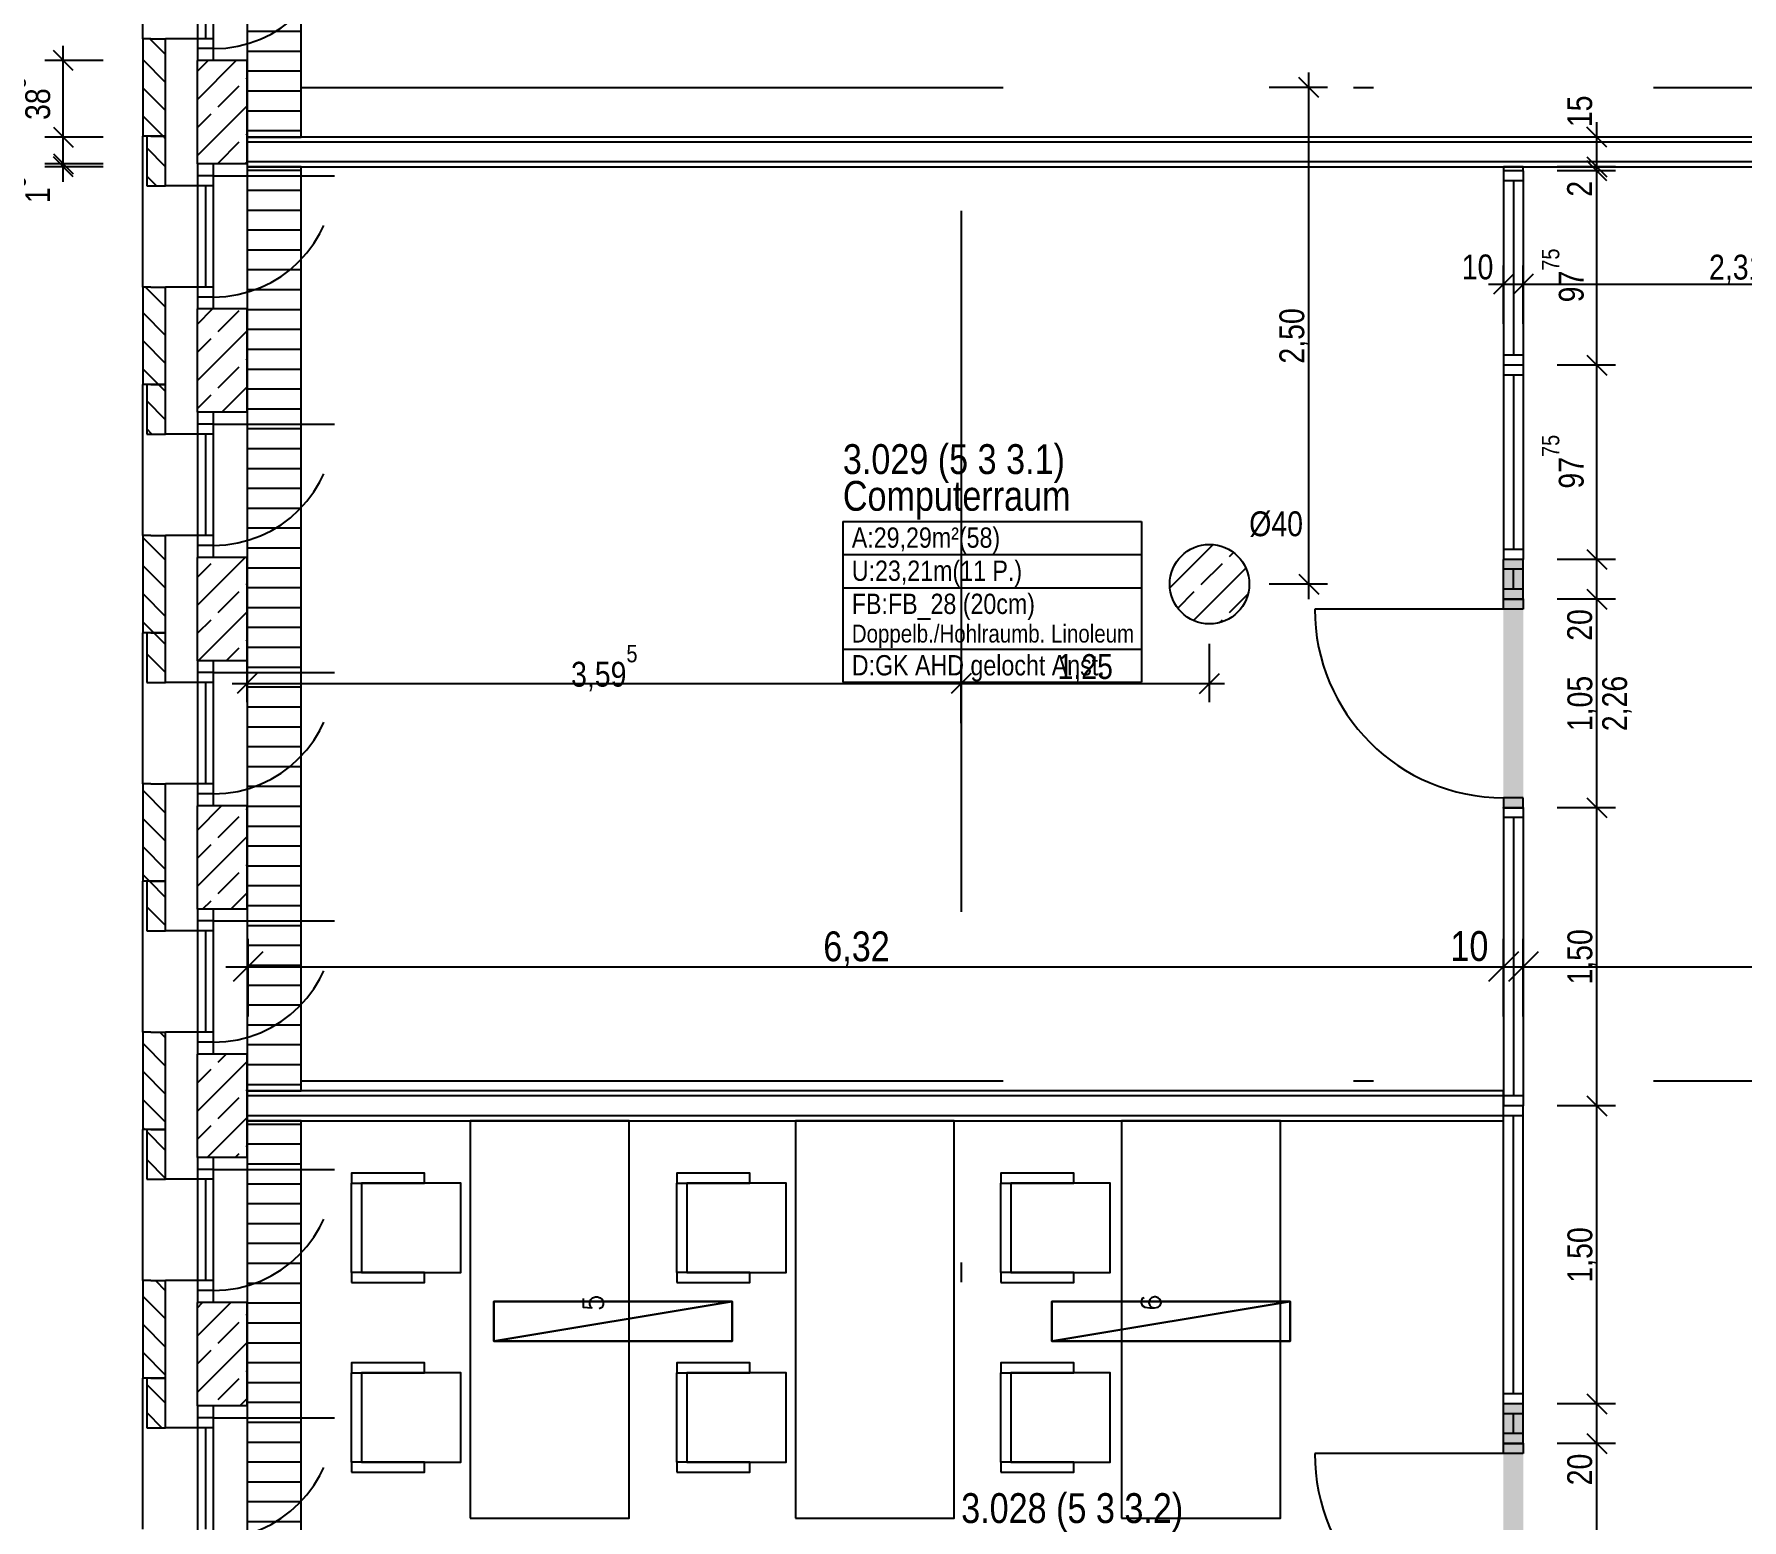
# Model space of a CAD drawing. Extents: x 0.1 to 69.2, y -3.1 to 71.7.
# Drawn here: x 25.14 to 33.74, y 11.82 to 19.3 of the extents above; entities that cross this region are included whole.
import ezdxf

# ---------------------------------------------------------------- set-up
doc = ezdxf.new("R2010")
doc.units = 0
doc.header["$MEASUREMENT"] = 0
doc.linetypes.add('Strichlinie oben', pattern=[0.0012, 0.0007, -0.0005])
doc.linetypes.add('Strichpunktlinie', pattern=[0.006703, 0.003528, -0.001764, 0, -0.001411])
for name, color, linetype in [('A11 Achsen.A', 7, 'Continuous'), ('A22 Stütze.TK', 7, 'Continuous'), ('A27 Unterzug.TK', 7, 'Continuous'), ('A33 Beton Schnitt.TK', 7, 'Continuous'), ('A35 Mauer Schnitt.TK', 7, 'Continuous'), ('A35 Mauer Schnitt_Versatzstein.TK', 7, 'Continuous'), ('A43 Glaswand.NK', 7, 'Continuous'), ('A43 Leichte Trennwand.NK', 7, 'Continuous'), ('A48 Fenster.TU', 7, 'Continuous'), ('A54 Heizung Konvektoren.HT', 7, 'Continuous'), ('A71 Bem100.TX', 7, 'Continuous'), ('A74 Raumstempel.TX', 7, 'Continuous'), ('Möbel Computerraum', 7, 'Continuous'), ('rexp_Leuchten', 7, 'Continuous'), ('rexp_Leuchten_3d', 7, 'Continuous'), ('rexp_Leuchten_Besch', 7, 'Continuous')]:
    doc.layers.add(name, color=color, linetype=linetype)
doc.layers.get('rexp_Leuchten').off()
doc.styles.add('ERSTELLTER_STIL_1', font='ARIALN.TTF')
doc.styles.get("Standard").update_dxf_attribs({"font": 'txt', "bigfont": 'BIGFONT.SHX'})
pattern_1 = [(0, (-18.97232, -5.88776), (0, 0.1), [])]
pattern_2 = [(135, (-18.97232, -5.88776), (0.07071068, 0.07071068), [])]
pattern_3 = [(45, (-18.97232, -5.88776), (-0.14142136, 0.14142136), []), (45, (-19.04303, -5.81705), (-0.14142136, 0.14142136), [0.15, -0.05])]

# ---------------------------------------------------------------- blocks, each defined once
blk = doc.blocks.new('rexp_lib_72')
at = {"layer": 'rexp_Leuchten_Besch', "flags": 8}
blk.add_attdef('Label', (0.05, 0.05), '', height=0.1, dxfattribs=at)

msp = doc.modelspace()

# ---------------------------------------------------------------- hatches: boundary and pattern name
at = {"layer": 'A22 Stütze.TK', "linetype": 'Continuous', "ltscale": 1000}
h = msp.add_hatch(dxfattribs=at)
h.set_pattern_fill('BETON__STAHLBETON_0003', color=256, scale=100, style=0, pattern_type=2)
h.set_pattern_definition(pattern_3)
h.paths.add_polyline_path([(31.0616, 16.3295, 0.414214), (31.2616, 16.5295, 0.414214), (31.0616, 16.7295, 0.414214), (30.8616, 16.5295, 0.414214)], flags=0)
at = {"layer": 'A33 Beton Schnitt.TK', "linetype": 'Continuous', "ltscale": 1000}
h = msp.add_hatch(dxfattribs=at)
h.set_pattern_fill('BETON__STAHLBETON_0003', color=256, scale=100, style=0, pattern_type=2)
h.set_pattern_definition(pattern_3)
h.paths.add_polyline_path([(25.9666, 18.6445), (26.0466, 18.6445), (26.2166, 18.6445), (26.2166, 19.1645), (26.0466, 19.1645), (25.9666, 19.1645)], flags=0)
h = msp.add_hatch(dxfattribs=at)
h.set_pattern_fill('BETON__STAHLBETON_0003', color=256, scale=100, style=0, pattern_type=2)
h.set_pattern_definition(pattern_3)
h.paths.add_polyline_path([(26.0466, 17.9145), (25.9666, 17.9145), (25.9666, 17.3945), (26.0466, 17.3945), (26.2166, 17.3945), (26.2166, 17.9145)], flags=0)
h = msp.add_hatch(dxfattribs=at)
h.set_pattern_fill('BETON__STAHLBETON_0003', color=256, scale=100, style=0, pattern_type=2)
h.set_pattern_definition(pattern_3)
h.paths.add_polyline_path([(25.9666, 16.1445), (26.0466, 16.1445), (26.2166, 16.1445), (26.2166, 16.6645), (26.0466, 16.6645), (25.9666, 16.6645)], flags=0)
h = msp.add_hatch(dxfattribs=at)
h.set_pattern_fill('BETON__STAHLBETON_0003', color=256, scale=100, style=0, pattern_type=2)
h.set_pattern_definition(pattern_3)
h.paths.add_polyline_path([(25.9666, 14.8945), (26.0466, 14.8945), (26.2166, 14.8945), (26.2166, 15.4145), (26.0466, 15.4145), (25.9666, 15.4145)], flags=0)
h = msp.add_hatch(dxfattribs=at)
h.set_pattern_fill('BETON__STAHLBETON_0003', color=256, scale=100, style=0, pattern_type=2)
h.set_pattern_definition(pattern_3)
h.paths.add_polyline_path([(25.9666, 13.6445), (26.0466, 13.6445), (26.2166, 13.6445), (26.2166, 14.1645), (26.0466, 14.1645), (25.9666, 14.1645)], flags=0)
h = msp.add_hatch(dxfattribs=at)
h.set_pattern_fill('BETON__STAHLBETON_0003', color=256, scale=100, style=0, pattern_type=2)
h.set_pattern_definition(pattern_3)
h.paths.add_polyline_path([(25.9666, 12.3945), (26.0466, 12.3945), (26.2166, 12.3945), (26.2166, 12.9145), (26.0466, 12.9145), (25.9666, 12.9145)], flags=0)
at = {"layer": 'A35 Mauer Schnitt.TK', "linetype": 'Continuous', "ltscale": 1000}
h = msp.add_hatch(dxfattribs=at)
h.set_pattern_fill('MW_HLZ_0003', color=256, scale=100, style=0, pattern_type=2)
h.set_pattern_definition(pattern_2)
h.paths.add_polyline_path([(25.6916, 18.7845), (25.8066, 18.7845), (25.8066, 19.2745), (25.6916, 19.2745)], flags=0)
h = msp.add_hatch(dxfattribs=at)
h.set_pattern_fill('MW_HLZ_0003', color=256, scale=100, style=0, pattern_type=2)
h.set_pattern_definition(pattern_2)
h.paths.add_polyline_path([(25.6916, 17.5345), (25.8066, 17.5345), (25.8066, 18.0245), (25.6916, 18.0245)], flags=0)
h = msp.add_hatch(dxfattribs=at)
h.set_pattern_fill('MW_HLZ_0003', color=256, scale=100, style=0, pattern_type=2)
h.set_pattern_definition(pattern_2)
h.paths.add_polyline_path([(25.6916, 16.2845), (25.8066, 16.2845), (25.8066, 16.7745), (25.6916, 16.7745)], flags=0)
h = msp.add_hatch(dxfattribs=at)
h.set_pattern_fill('MW_HLZ_0003', color=256, scale=100, style=0, pattern_type=2)
h.set_pattern_definition(pattern_2)
h.paths.add_polyline_path([(25.6916, 15.0345), (25.8066, 15.0345), (25.8066, 15.5245), (25.6916, 15.5245)], flags=0)
h = msp.add_hatch(dxfattribs=at)
h.set_pattern_fill('MW_HLZ_0003', color=256, scale=100, style=0, pattern_type=2)
h.set_pattern_definition(pattern_2)
h.paths.add_polyline_path([(25.6916, 13.7845), (25.8066, 13.7845), (25.8066, 14.2745), (25.6916, 14.2745)], flags=0)
h = msp.add_hatch(dxfattribs=at)
h.set_pattern_fill('MW_HLZ_0003', color=256, scale=100, style=0, pattern_type=2)
h.set_pattern_definition(pattern_2)
h.paths.add_polyline_path([(25.6916, 12.5345), (25.8066, 12.5345), (25.8066, 13.0245), (25.6916, 13.0245)], flags=0)
at = {"layer": 'A35 Mauer Schnitt_Versatzstein.TK', "linetype": 'Continuous', "ltscale": 1000}
h = msp.add_hatch(dxfattribs=at)
h.set_pattern_fill('MW_HLZ_0003', color=256, scale=100, style=0, pattern_type=2)
h.set_pattern_definition(pattern_2)
h.paths.add_polyline_path([(25.8066, 18.5345), (25.8066, 18.7845), (25.7116, 18.7845), (25.7116, 18.5345)], flags=0)
h = msp.add_hatch(dxfattribs=at)
h.set_pattern_fill('MW_HLZ_0003', color=256, scale=100, style=0, pattern_type=2)
h.set_pattern_definition(pattern_2)
h.paths.add_polyline_path([(25.8066, 17.2845), (25.8066, 17.5345), (25.7116, 17.5345), (25.7116, 17.2845)], flags=0)
h = msp.add_hatch(dxfattribs=at)
h.set_pattern_fill('MW_HLZ_0003', color=256, scale=100, style=0, pattern_type=2)
h.set_pattern_definition(pattern_2)
h.paths.add_polyline_path([(25.8066, 16.0345), (25.8066, 16.2845), (25.7116, 16.2845), (25.7116, 16.0345)], flags=0)
h = msp.add_hatch(dxfattribs=at)
h.set_pattern_fill('MW_HLZ_0003', color=256, scale=100, style=0, pattern_type=2)
h.set_pattern_definition(pattern_2)
h.paths.add_polyline_path([(25.8066, 14.7845), (25.8066, 15.0345), (25.7116, 15.0345), (25.7116, 14.7845)], flags=0)
h = msp.add_hatch(dxfattribs=at)
h.set_pattern_fill('MW_HLZ_0003', color=256, scale=100, style=0, pattern_type=2)
h.set_pattern_definition(pattern_2)
h.paths.add_polyline_path([(25.8066, 13.5345), (25.8066, 13.7845), (25.7116, 13.7845), (25.7116, 13.5345)], flags=0)
h = msp.add_hatch(dxfattribs=at)
h.set_pattern_fill('MW_HLZ_0003', color=256, scale=100, style=0, pattern_type=2)
h.set_pattern_definition(pattern_2)
h.paths.add_polyline_path([(25.8066, 12.2845), (25.8066, 12.5345), (25.7116, 12.5345), (25.7116, 12.2845)], flags=0)
at = {"layer": 'A43 Glaswand.NK', "linetype": 'Continuous', "lineweight": 13, "ltscale": 1000}
for points in [[(32.6416, 15.4045), (32.6416, 16.6545), (32.5416, 16.6545), (32.5416, 15.4045)], [(32.6416, 11.1545), (32.6416, 12.4045), (32.5416, 12.4045), (32.5416, 11.1545)]]:
    msp.add_hatch(color=254, dxfattribs=at).paths.add_polyline_path(points, flags=0)
at = {"layer": 'A54 Heizung Konvektoren.HT', "linetype": 'Continuous', "ltscale": 1000}
h = msp.add_hatch(dxfattribs=at)
h.set_pattern_fill('HOLZ_SCHALUNG_LIEGEND__1_A2', color=256, scale=100, style=0, pattern_type=2)
h.set_pattern_definition(pattern_1)
h.paths.add_polyline_path([(26.4886, 18.7795), (26.4886, 23.6025), (26.2166, 23.8745), (26.2166, 18.7795)], flags=0)
h = msp.add_hatch(dxfattribs=at)
h.set_pattern_fill('HOLZ_SCHALUNG_LIEGEND__1_A2', color=256, scale=100, style=0, pattern_type=2)
h.set_pattern_definition(pattern_1)
h.paths.add_polyline_path([(26.4886, 13.9795), (26.4886, 18.6295), (26.2166, 18.6295), (26.2166, 13.9795)], flags=0)
h = msp.add_hatch(dxfattribs=at)
h.set_pattern_fill('HOLZ_SCHALUNG_LIEGEND__1_A2', color=256, scale=100, style=0, pattern_type=2)
h.set_pattern_definition(pattern_1)
h.paths.add_polyline_path([(26.4886, 9.1045), (26.4886, 13.8295), (26.2166, 13.8295), (26.2166, 9.1045)], flags=0)

# ---------------------------------------------------------------- linework, layer by layer
at = {"layer": 'A11 Achsen.A', "linetype": 'Strichpunktlinie', "ltscale": 1000}
for p, q in [((29.8116, 66.0295), (29.8116, -2.3405)), ((19.6916, 19.0295), (61.1816, 19.0295)), ((19.6916, 14.0295), (61.1816, 14.0295))]:
    msp.add_line(p, q, dxfattribs=at)
at = {"layer": 'A22 Stütze.TK', "linetype": 'Continuous', "ltscale": 1000}
msp.add_circle((31.0616, 16.5295), 0.2, dxfattribs=at)
at = {"layer": 'A27 Unterzug.TK', "linetype": 'Continuous', "ltscale": 1000}
for p, q in [((26.0466, 19.1645), (25.9666, 19.1645)), ((26.2166, 19.1645), (26.0466, 19.1645)), ((26.0466, 18.6445), (25.9666, 18.6445)), ((26.2166, 18.6445), (26.0466, 18.6445)), ((32.6416, 18.6095), (32.5416, 18.6095)), ((26.0466, 17.9145), (25.9666, 17.9145)), ((26.2166, 17.9145), (26.0466, 17.9145)), ((26.0466, 17.3945), (25.9666, 17.3945)), ((26.2166, 17.3945), (26.0466, 17.3945)), ((26.0466, 16.6645), (25.9666, 16.6645)), ((26.2166, 16.6645), (26.0466, 16.6645)), ((26.0466, 16.1445), (25.9666, 16.1445)), ((26.2166, 16.1445), (26.0466, 16.1445)), ((26.0466, 15.4145), (25.9666, 15.4145)), ((26.2166, 15.4145), (26.0466, 15.4145)), ((26.0466, 14.8945), (25.9666, 14.8945)), ((26.2166, 14.8945), (26.0466, 14.8945)), ((26.0466, 14.1645), (25.9666, 14.1645)), ((26.2166, 14.1645), (26.0466, 14.1645)), ((26.0466, 13.6445), (25.9666, 13.6445)), ((26.2166, 13.6445), (26.0466, 13.6445)), ((26.0466, 12.9145), (25.9666, 12.9145)), ((26.2166, 12.9145), (26.0466, 12.9145)), ((26.0466, 12.3945), (25.9666, 12.3945)), ((26.2166, 12.3945), (26.0466, 12.3945))]:
    msp.add_line(p, q, dxfattribs=at)
at = {"layer": 'A33 Beton Schnitt.TK', "linetype": 'Continuous', "ltscale": 1000}
for p, q in [((25.9666, 19.8945), (25.9666, 19.1645)), ((26.0466, 19.8945), (26.0466, 19.1645)), ((26.2166, 19.8945), (26.2166, 19.1645)), ((26.0066, 19.7845), (26.0066, 19.2745)), ((25.9666, 19.2745), (25.8066, 19.2745)), ((26.0466, 19.2745), (25.9666, 19.2745)), ((25.9666, 18.6445), (25.9666, 19.1645)), ((26.0466, 19.1645), (25.9666, 19.1645)), ((26.0466, 19.1645), (25.9666, 19.1645)), ((26.0466, 19.1645), (25.9666, 19.1645)), ((26.0466, 18.6445), (25.9666, 18.6445)), ((26.0466, 18.6445), (25.9666, 18.6445)), ((25.9666, 18.6445), (25.9666, 17.9145)), ((26.0466, 18.6445), (25.9666, 18.6445)), ((26.0466, 18.6445), (26.0466, 17.9145)), ((26.2166, 18.6445), (26.2166, 17.9145)), ((25.9666, 18.5345), (25.8066, 18.5345)), ((26.0466, 18.5345), (25.9666, 18.5345)), ((26.0066, 18.5345), (26.0066, 18.0245)), ((25.9666, 18.0245), (25.8066, 18.0245)), ((26.0466, 18.0245), (25.9666, 18.0245)), ((25.9666, 17.3945), (25.9666, 17.9145)), ((26.0466, 17.9145), (25.9666, 17.9145)), ((26.0466, 17.9145), (25.9666, 17.9145)), ((26.0466, 17.9145), (25.9666, 17.9145)), ((26.0466, 17.3945), (25.9666, 17.3945)), ((26.0466, 17.3945), (25.9666, 17.3945)), ((25.9666, 17.3945), (25.9666, 16.6645)), ((26.0466, 17.3945), (25.9666, 17.3945)), ((26.0466, 17.3945), (26.0466, 16.6645)), ((26.2166, 17.3945), (26.2166, 16.6645)), ((25.9666, 17.2845), (25.8066, 17.2845)), ((26.0466, 17.2845), (25.9666, 17.2845)), ((26.0066, 17.2845), (26.0066, 16.7745)), ((25.9666, 16.7745), (25.8066, 16.7745)), ((26.0466, 16.7745), (25.9666, 16.7745)), ((25.9666, 16.1445), (25.9666, 16.6645)), ((26.0466, 16.6645), (25.9666, 16.6645)), ((26.0466, 16.6645), (25.9666, 16.6645)), ((26.0466, 16.6645), (25.9666, 16.6645)), ((26.0466, 16.1445), (25.9666, 16.1445)), ((26.0466, 16.1445), (25.9666, 16.1445)), ((25.9666, 16.1445), (25.9666, 15.4145)), ((26.0466, 16.1445), (25.9666, 16.1445)), ((26.0466, 16.1445), (26.0466, 15.4145)), ((26.2166, 16.1445), (26.2166, 15.4145)), ((25.9666, 16.0345), (25.8066, 16.0345)), ((26.0466, 16.0345), (25.9666, 16.0345)), ((26.0066, 16.0345), (26.0066, 15.5245)), ((25.9666, 15.5245), (25.8066, 15.5245)), ((26.0466, 15.5245), (25.9666, 15.5245)), ((25.9666, 14.8945), (25.9666, 15.4145)), ((26.0466, 15.4145), (25.9666, 15.4145)), ((26.0466, 15.4145), (25.9666, 15.4145)), ((26.0466, 15.4145), (25.9666, 15.4145)), ((26.0466, 14.8945), (25.9666, 14.8945)), ((26.0466, 14.8945), (25.9666, 14.8945)), ((25.9666, 14.8945), (25.9666, 14.1645)), ((26.0466, 14.8945), (25.9666, 14.8945)), ((26.0466, 14.8945), (26.0466, 14.1645)), ((26.2166, 14.8945), (26.2166, 14.1645)), ((25.9666, 14.7845), (25.8066, 14.7845)), ((26.0466, 14.7845), (25.9666, 14.7845)), ((26.0066, 14.7845), (26.0066, 14.2745)), ((25.9666, 14.2745), (25.8066, 14.2745)), ((26.0466, 14.2745), (25.9666, 14.2745)), ((25.9666, 13.6445), (25.9666, 14.1645)), ((26.0466, 14.1645), (25.9666, 14.1645)), ((26.0466, 14.1645), (25.9666, 14.1645)), ((26.0466, 14.1645), (25.9666, 14.1645)), ((26.0466, 13.6445), (25.9666, 13.6445)), ((26.0466, 13.6445), (25.9666, 13.6445)), ((25.9666, 13.6445), (25.9666, 12.9145)), ((26.0466, 13.6445), (25.9666, 13.6445)), ((26.0466, 13.6445), (26.0466, 12.9145)), ((26.2166, 13.6445), (26.2166, 12.9145)), ((25.9666, 13.5345), (25.8066, 13.5345)), ((26.0466, 13.5345), (25.9666, 13.5345)), ((26.0066, 13.5345), (26.0066, 13.0245)), ((25.9666, 13.0245), (25.8066, 13.0245)), ((26.0466, 13.0245), (25.9666, 13.0245)), ((25.9666, 12.3945), (25.9666, 12.9145)), ((26.0466, 12.9145), (25.9666, 12.9145)), ((26.0466, 12.9145), (25.9666, 12.9145)), ((26.0466, 12.9145), (25.9666, 12.9145)), ((26.0466, 12.3945), (25.9666, 12.3945)), ((26.0466, 12.3945), (25.9666, 12.3945)), ((25.9666, 12.3945), (25.9666, 11.6645)), ((26.0466, 12.3945), (25.9666, 12.3945)), ((26.0466, 12.3945), (26.0466, 11.6645)), ((26.2166, 12.3945), (26.2166, 11.6645)), ((25.9666, 12.2845), (25.8066, 12.2845)), ((26.0466, 12.2845), (25.9666, 12.2845)), ((26.0066, 12.2845), (26.0066, 11.7745))]:
    msp.add_line(p, q, dxfattribs=at)
at = {"layer": 'A33 Beton Schnitt.TK', "linetype": 'Continuous', "lineweight": 0, "ltscale": 1000, "flags": 128}
for points in [[(25.8066, 19.1645), (25.8066, 18.6445)], [(25.8066, 17.9145), (25.8066, 17.3945)], [(25.8066, 16.6645), (25.8066, 16.1445)], [(25.8066, 15.4145), (25.8066, 14.8945)], [(25.8066, 14.1645), (25.8066, 13.6445)], [(25.8066, 12.9145), (25.8066, 12.3945)]]:
    msp.add_lwpolyline(points, dxfattribs=at)
at = {"layer": 'A33 Beton Schnitt.TK', "linetype": 'Continuous', "ltscale": 1000, "flags": 128}
for points in [[(26.2166, 18.6445), (26.2166, 19.1645)], [(26.2166, 17.3945), (26.2166, 17.9145)], [(26.2166, 16.1445), (26.2166, 16.6645)], [(26.2166, 14.8945), (26.2166, 15.4145)], [(26.2166, 13.6445), (26.2166, 14.1645)], [(26.2166, 12.3945), (26.2166, 12.9145)]]:
    msp.add_lwpolyline(points, dxfattribs=at)
at = {"layer": 'A35 Mauer Schnitt.TK', "linetype": 'Continuous', "ltscale": 1000}
for p, q in [((25.6916, 19.2745), (25.6916, 20.0345)), ((25.7316, 19.2745), (25.6916, 19.2745)), ((25.7316, 19.2745), (25.8066, 19.2745)), ((25.7316, 18.7845), (25.6916, 18.7845)), ((25.6916, 18.0245), (25.6916, 18.7845)), ((25.7316, 18.7845), (25.8066, 18.7845)), ((25.7316, 18.0245), (25.6916, 18.0245)), ((25.7316, 18.0245), (25.8066, 18.0245)), ((25.7316, 17.5345), (25.6916, 17.5345)), ((25.6916, 16.7745), (25.6916, 17.5345)), ((25.7316, 17.5345), (25.8066, 17.5345)), ((25.7316, 16.7745), (25.6916, 16.7745)), ((25.7316, 16.7745), (25.8066, 16.7745)), ((25.7316, 16.2845), (25.6916, 16.2845)), ((25.6916, 15.5245), (25.6916, 16.2845)), ((25.7316, 16.2845), (25.8066, 16.2845)), ((25.7316, 15.5245), (25.6916, 15.5245)), ((25.7316, 15.5245), (25.8066, 15.5245)), ((25.7316, 15.0345), (25.6916, 15.0345)), ((25.6916, 14.2745), (25.6916, 15.0345)), ((25.7316, 15.0345), (25.8066, 15.0345)), ((25.7316, 14.2745), (25.6916, 14.2745)), ((25.7316, 14.2745), (25.8066, 14.2745)), ((25.7316, 13.7845), (25.6916, 13.7845)), ((25.6916, 13.0245), (25.6916, 13.7845)), ((25.7316, 13.7845), (25.8066, 13.7845)), ((25.7316, 13.0245), (25.6916, 13.0245)), ((25.7316, 13.0245), (25.8066, 13.0245)), ((25.7316, 12.5345), (25.6916, 12.5345)), ((25.6916, 11.7745), (25.6916, 12.5345)), ((25.7316, 12.5345), (25.8066, 12.5345))]:
    msp.add_line(p, q, dxfattribs=at)
at = {"layer": 'A35 Mauer Schnitt.TK', "linetype": 'Continuous', "ltscale": 1000, "flags": 128}
for points in [[(25.6916, 19.2745), (25.6916, 18.7845)], [(25.8066, 18.7845), (25.8066, 19.2745)], [(25.6916, 18.0245), (25.6916, 17.5345)], [(25.8066, 17.5345), (25.8066, 18.0245)], [(25.6916, 16.7745), (25.6916, 16.2845)], [(25.8066, 16.2845), (25.8066, 16.7745)], [(25.6916, 15.5245), (25.6916, 15.0345)], [(25.8066, 15.0345), (25.8066, 15.5245)], [(25.6916, 14.2745), (25.6916, 13.7845)], [(25.8066, 13.7845), (25.8066, 14.2745)], [(25.6916, 13.0245), (25.6916, 12.5345)], [(25.8066, 12.5345), (25.8066, 13.0245)]]:
    msp.add_lwpolyline(points, dxfattribs=at)
at = {"layer": 'A35 Mauer Schnitt_Versatzstein.TK', "linetype": 'Continuous', "ltscale": 1000, "flags": 128}
for points in [[(25.8066, 18.7845), (25.7116, 18.7845)], [(25.7116, 18.7845), (25.7116, 18.5345)], [(25.8066, 18.5345), (25.8066, 18.7845)], [(25.7116, 18.5345), (25.8066, 18.5345)], [(25.8066, 17.5345), (25.7116, 17.5345)], [(25.7116, 17.5345), (25.7116, 17.2845)], [(25.8066, 17.2845), (25.8066, 17.5345)], [(25.7116, 17.2845), (25.8066, 17.2845)], [(25.8066, 16.2845), (25.7116, 16.2845)], [(25.7116, 16.2845), (25.7116, 16.0345)], [(25.8066, 16.0345), (25.8066, 16.2845)], [(25.7116, 16.0345), (25.8066, 16.0345)], [(25.8066, 15.0345), (25.7116, 15.0345)], [(25.7116, 15.0345), (25.7116, 14.7845)], [(25.8066, 14.7845), (25.8066, 15.0345)], [(25.7116, 14.7845), (25.8066, 14.7845)], [(25.8066, 13.7845), (25.7116, 13.7845)], [(25.7116, 13.7845), (25.7116, 13.5345)], [(25.8066, 13.5345), (25.8066, 13.7845)], [(25.7116, 13.5345), (25.8066, 13.5345)], [(25.8066, 12.5345), (25.7116, 12.5345)], [(25.7116, 12.5345), (25.7116, 12.2845)], [(25.8066, 12.2845), (25.8066, 12.5345)], [(25.7116, 12.2845), (25.8066, 12.2845)]]:
    msp.add_lwpolyline(points, dxfattribs=at)
at = {"layer": 'A43 Leichte Trennwand.NK', "linetype": 'Continuous', "ltscale": 1000}
for p, q in [((34.9516, 18.7545), (26.2166, 18.7545)), ((34.9516, 18.6545), (26.2166, 18.6545)), ((32.6416, 18.6095), (32.5416, 18.6095)), ((32.5416, 18.6095), (32.5416, 17.632)), ((32.6416, 18.6095), (32.5416, 18.6095)), ((32.6416, 18.6095), (32.6416, 17.632)), ((32.6416, 18.6095), (32.6416, 17.632)), ((32.6416, 18.5595), (32.5416, 18.5595)), ((32.5916, 18.5595), (32.5916, 17.682)), ((32.6416, 17.682), (32.5416, 17.682)), ((32.6416, 17.632), (32.5416, 17.632)), ((32.5416, 17.632), (32.5416, 16.6545)), ((32.6416, 17.632), (32.5416, 17.632)), ((32.6416, 17.632), (32.5416, 17.632)), ((32.6416, 17.632), (32.5416, 17.632)), ((32.6416, 17.632), (32.6416, 16.6545)), ((32.6416, 17.632), (32.6416, 16.6545)), ((32.6416, 17.582), (32.5416, 17.582)), ((32.5916, 17.582), (32.5916, 16.7045)), ((32.6416, 16.7045), (32.5416, 16.7045)), ((32.6416, 16.6545), (32.5416, 16.6545)), ((32.6416, 16.6545), (32.5416, 16.6545)), ((32.6416, 16.6545), (32.5416, 16.6545)), ((32.5416, 16.4545), (32.5416, 16.6545)), ((32.6416, 16.6545), (32.5416, 16.6545)), ((32.6416, 16.6045), (32.5416, 16.6045)), ((32.5916, 16.5045), (32.5916, 16.6045)), ((32.6416, 16.4545), (32.6416, 16.6545)), ((32.6416, 16.4545), (32.6416, 16.6545)), ((32.6416, 16.5045), (32.5416, 16.5045)), ((32.6416, 16.4545), (32.5416, 16.4545)), ((32.6416, 16.4545), (32.5416, 16.4545)), ((32.5416, 16.4045), (32.5416, 16.4545)), ((32.5416, 16.4545), (32.6416, 16.4545)), ((32.5416, 16.4545), (32.6416, 16.4545)), ((32.6416, 16.4545), (32.6416, 16.4045)), ((32.5416, 16.4045), (31.5916, 16.4045)), ((32.6416, 16.4045), (32.5416, 16.4045)), ((32.6416, 15.4545), (32.5416, 15.4545)), ((32.5416, 15.4545), (32.5416, 15.4045)), ((32.6416, 15.4045), (32.5416, 15.4045)), ((32.5416, 15.4045), (32.5416, 13.9045)), ((32.6416, 15.4045), (32.5416, 15.4045)), ((32.5416, 15.4045), (32.6416, 15.4045)), ((32.5416, 15.4045), (32.6416, 15.4045)), ((32.6416, 15.4045), (32.6416, 15.4545)), ((32.6416, 15.4045), (32.6416, 13.9045)), ((32.6416, 15.4045), (32.6416, 13.9045)), ((32.6416, 15.3545), (32.5416, 15.3545)), ((32.5916, 15.3545), (32.5916, 13.9545)), ((32.5416, 13.9545), (26.2166, 13.9545)), ((32.6416, 13.9545), (32.5416, 13.9545)), ((32.5416, 13.8545), (26.2166, 13.8545)), ((32.6416, 13.9045), (32.5416, 13.9045)), ((32.5416, 12.4045), (32.5416, 13.9045)), ((32.6416, 13.9045), (32.5416, 13.9045)), ((32.6416, 13.9045), (32.5416, 13.9045)), ((32.6416, 13.9045), (32.5416, 13.9045)), ((32.6416, 13.8545), (32.5416, 13.8545)), ((32.5916, 12.4545), (32.5916, 13.8545)), ((32.6416, 12.4045), (32.6416, 13.9045)), ((32.6416, 12.4045), (32.6416, 13.9045)), ((32.6416, 12.4545), (32.5416, 12.4545)), ((32.6416, 12.4045), (32.5416, 12.4045)), ((32.6416, 12.4045), (32.5416, 12.4045)), ((32.6416, 12.4045), (32.5416, 12.4045)), ((32.5416, 12.2045), (32.5416, 12.4045)), ((32.6416, 12.4045), (32.5416, 12.4045)), ((32.6416, 12.2045), (32.6416, 12.4045)), ((32.6416, 12.2045), (32.6416, 12.4045)), ((32.6416, 12.3545), (32.5416, 12.3545)), ((32.5916, 12.2545), (32.5916, 12.3545)), ((32.6416, 12.2545), (32.5416, 12.2545)), ((32.5416, 12.1545), (31.5916, 12.1545)), ((32.6416, 12.2045), (32.5416, 12.2045)), ((32.6416, 12.2045), (32.5416, 12.2045)), ((32.5416, 12.1545), (32.5416, 12.2045)), ((32.5416, 12.2045), (32.6416, 12.2045)), ((32.5416, 12.2045), (32.6416, 12.2045)), ((32.6416, 12.1545), (32.5416, 12.1545)), ((32.6416, 12.2045), (32.6416, 12.1545))]:
    msp.add_line(p, q, dxfattribs=at)
at = {"layer": 'A43 Leichte Trennwand.NK', "linetype": 'Continuous', "ltscale": 1000, "flags": 128}
for points in [[(34.9516, 18.7795), (26.2166, 18.7795)], [(26.2166, 18.7795), (26.2166, 18.6295)], [(26.2166, 18.6295), (34.9516, 18.6295)], [(32.6416, 18.6295), (32.5416, 18.6295)], [(32.5416, 18.6295), (32.5416, 18.6095)], [(32.6416, 18.6095), (32.6416, 18.6295)], [(32.5416, 13.9795), (26.2166, 13.9795)], [(26.2166, 13.9795), (26.2166, 13.8295)], [(32.5416, 13.8295), (32.5416, 13.9795)], [(26.2166, 13.8295), (32.5416, 13.8295)]]:
    msp.add_lwpolyline(points, dxfattribs=at)
at = {"layer": 'A43 Leichte Trennwand.NK', "linetype": 'Continuous', "ltscale": 1000}
for centre in [(32.5416, 16.4045), (32.5416, 12.1545)]:
    msp.add_arc(centre, 0.95, 180, 270, dxfattribs=at)
for p in [(32.5416, 16.4545), (32.6416, 16.4545), (32.5416, 15.4045), (32.6416, 15.4045), (32.5416, 12.2045), (32.6416, 12.2045)]:
    msp.add_point(p, dxfattribs=at)
at = {"layer": 'A48 Fenster.TU', "linetype": 'Continuous', "ltscale": 1000}
for p, q in [((26.0466, 19.2245), (25.9666, 19.2245)), ((26.0466, 18.5845), (25.9666, 18.5845)), ((26.0466, 17.9745), (25.9666, 17.9745)), ((26.0466, 17.3345), (25.9666, 17.3345)), ((26.0466, 16.7245), (25.9666, 16.7245)), ((26.0466, 16.0845), (25.9666, 16.0845)), ((26.0466, 15.4745), (25.9666, 15.4745)), ((26.0466, 14.8345), (25.9666, 14.8345)), ((26.0466, 14.2245), (25.9666, 14.2245)), ((26.0466, 13.5845), (25.9666, 13.5845)), ((26.0466, 12.9745), (25.9666, 12.9745)), ((26.0466, 12.3345), (25.9666, 12.3345))]:
    msp.add_line(p, q, dxfattribs=at)
at = {"layer": 'A48 Fenster.TU', "linetype": 'Strichlinie oben', "ltscale": 1000}
for p, q in [((26.0466, 18.5845), (26.6566, 18.5845)), ((26.0466, 17.3345), (26.6566, 17.3345)), ((26.0466, 16.0845), (26.6566, 16.0845)), ((26.0466, 14.8345), (26.6566, 14.8345)), ((26.0466, 13.5845), (26.6566, 13.5845)), ((26.0466, 12.3345), (26.6566, 12.3345))]:
    msp.add_line(p, q, dxfattribs=at)
for centre in [(26.0466, 19.8345), (26.0466, 18.5845), (26.0466, 17.3345), (26.0466, 16.0845), (26.0466, 14.8345), (26.0466, 13.5845), (26.0466, 12.3345)]:
    msp.add_arc(centre, 0.61, 270, 0, dxfattribs=at)
at = {"layer": 'A54 Heizung Konvektoren.HT', "linetype": 'Continuous', "ltscale": 1000}
for p, q in [((26.2166, 23.8745), (26.2166, 18.7795)), ((26.4886, 18.7795), (26.4886, 23.6025)), ((26.2166, 18.7795), (26.4886, 18.7795)), ((26.4886, 18.6295), (26.2166, 18.6295)), ((26.2166, 18.6295), (26.2166, 13.9795)), ((26.4886, 13.9795), (26.4886, 18.6295)), ((26.2166, 13.9795), (26.4886, 13.9795)), ((26.4886, 13.8295), (26.2166, 13.8295)), ((26.2166, 13.8295), (26.2166, 9.1045)), ((26.4886, 9.1045), (26.4886, 13.8295))]:
    msp.add_line(p, q, dxfattribs=at)
at = {"layer": 'A71 Bem100.TX', "linetype": 'Continuous', "ltscale": 1000}
for p, q in [((25.3416, 19.1145), (25.2416, 19.2145)), ((25.2916, 19.1645), (25.2916, 19.2395)), ((25.4916, 19.1645), (25.1979, 19.1645)), ((25.2916, 18.7795), (25.2916, 19.1645)), ((31.5616, 19.0295), (31.5616, 19.1045)), ((31.6554, 19.0295), (31.3616, 19.0295)), ((31.6116, 18.9795), (31.5116, 19.0795)), ((31.5616, 16.5295), (31.5616, 19.0295)), ((25.2416, 18.8295), (25.3416, 18.7295)), ((33.0616, 18.7295), (32.9616, 18.8295)), ((33.0116, 18.7795), (33.0116, 18.8545)), ((25.4916, 18.7795), (25.1979, 18.7795)), ((25.2916, 18.6445), (25.2916, 18.7795)), ((33.1054, 18.7795), (32.8116, 18.7795)), ((33.0116, 18.6295), (33.0116, 18.7795)), ((25.2416, 18.6945), (25.3416, 18.5945)), ((25.3416, 18.5795), (25.2416, 18.6795)), ((32.9616, 18.6795), (33.0616, 18.5795)), ((33.0616, 18.5595), (32.9616, 18.6595)), ((25.4916, 18.6445), (25.1979, 18.6445)), ((25.4916, 18.6295), (25.1979, 18.6295)), ((25.2916, 18.6295), (25.2916, 18.6445)), ((25.2916, 18.5545), (25.2916, 18.6295)), ((33.1054, 18.6295), (32.8116, 18.6295)), ((33.1054, 18.6095), (32.8116, 18.6095)), ((33.0116, 18.6095), (33.0116, 18.6295)), ((33.0116, 17.632), (33.0116, 18.6095)), ((32.5916, 18.0895), (32.4916, 17.9895)), ((32.5416, 17.8395), (32.5416, 18.1332)), ((32.6916, 18.0895), (32.5916, 17.9895)), ((32.6416, 17.8395), (32.6416, 18.1332)), ((32.4666, 18.0395), (32.5416, 18.0395)), ((32.5416, 18.0395), (32.6416, 18.0395)), ((32.6416, 18.0395), (34.9516, 18.0395)), ((33.1054, 17.632), (32.8116, 17.632)), ((32.9616, 17.682), (33.0616, 17.582)), ((33.0116, 16.6545), (33.0116, 17.632)), ((32.9616, 16.7045), (33.0616, 16.6045)), ((33.1054, 16.6545), (32.8116, 16.6545)), ((33.0116, 16.4545), (33.0116, 16.6545)), ((31.6554, 16.5295), (31.3616, 16.5295)), ((31.5116, 16.5795), (31.6116, 16.4795)), ((31.5616, 16.4545), (31.5616, 16.5295)), ((33.1054, 16.4545), (32.8116, 16.4545)), ((32.9616, 16.5045), (33.0616, 16.4045)), ((33.0116, 15.4045), (33.0116, 16.4545)), ((26.2166, 15.9357), (26.2166, 16.2295)), ((31.0616, 15.9357), (31.0616, 16.2295)), ((26.2666, 16.0795), (26.1666, 15.9795)), ((29.8616, 16.0795), (29.7616, 15.9795)), ((29.8116, 15.8295), (29.8116, 16.1232)), ((31.0116, 15.9795), (31.1116, 16.0795)), ((26.1416, 16.0295), (26.2166, 16.0295)), ((26.2166, 16.0295), (29.8116, 16.0295)), ((29.8116, 16.0295), (31.0616, 16.0295)), ((31.0616, 16.0295), (31.1366, 16.0295)), ((33.1054, 15.4045), (32.8116, 15.4045)), ((32.9616, 15.4545), (33.0616, 15.3545)), ((33.0116, 13.9045), (33.0116, 15.4045)), ((26.2216, 14.3545), (26.2216, 14.7451)), ((32.5416, 14.3545), (32.5416, 14.7451)), ((32.6416, 14.3545), (32.6416, 14.7451)), ((26.2966, 14.6795), (26.1466, 14.5295)), ((32.6166, 14.6795), (32.4666, 14.5295)), ((32.7166, 14.6795), (32.5666, 14.5295)), ((26.1091, 14.6045), (26.2216, 14.6045)), ((26.2216, 14.6045), (32.5416, 14.6045)), ((32.5416, 14.6045), (32.6416, 14.6045)), ((32.6416, 14.6045), (37.1116, 14.6045)), ((32.9616, 13.9545), (33.0616, 13.8545)), ((33.1054, 13.9045), (32.8116, 13.9045)), ((33.0116, 12.4045), (33.0116, 13.9045)), ((33.1054, 12.4045), (32.8116, 12.4045)), ((32.9616, 12.4545), (33.0616, 12.3545)), ((33.0116, 12.2045), (33.0116, 12.4045)), ((32.9616, 12.2545), (33.0616, 12.1545)), ((33.1054, 12.2045), (32.8116, 12.2045)), ((33.0116, 11.1545), (33.0116, 12.2045))]:
    msp.add_line(p, q, dxfattribs=at)
msp.add_point((31.3981, 16.8361), dxfattribs=at)
at = {"layer": 'A74 Raumstempel.TX', "linetype": 'Continuous', "ltscale": 1000}
for p, q in [((29.2161, 16.8451), (30.7201, 16.8451)), ((29.2161, 16.8451), (29.2161, 16.0357)), ((30.7201, 16.8451), (30.7201, 16.0357)), ((29.2161, 16.6784), (30.7201, 16.6784)), ((29.2161, 16.5117), (30.7201, 16.5117)), ((29.2161, 16.2024), (30.7201, 16.2024)), ((29.2161, 16.0357), (30.7201, 16.0357))]:
    msp.add_line(p, q, dxfattribs=at)
at = {"layer": 'Möbel Computerraum'}
for points in [[(27.3404, 11.8295), (28.1403, 11.8295), (28.1403, 13.8295), (27.3404, 13.8295)], [(28.9769, 11.8295), (29.7768, 11.8295), (29.7768, 13.8295), (28.9769, 13.8295)], [(30.6185, 11.8295), (31.4184, 11.8295), (31.4184, 13.8295), (30.6185, 13.8295)], [(26.7427, 13.5155), (27.1097, 13.5155), (27.1097, 13.5656), (26.7427, 13.5656)], [(26.7927, 13.0655), (26.7427, 13.0655), (26.7427, 13.5155), (26.7927, 13.5155)], [(26.7927, 13.0655), (27.2928, 13.0655), (27.2928, 13.5155), (26.7927, 13.5155)], [(28.3804, 13.5155), (28.7474, 13.5155), (28.7474, 13.5656), (28.3804, 13.5656)], [(28.4305, 13.0655), (28.3804, 13.0655), (28.3804, 13.5155), (28.4305, 13.5155)], [(28.4305, 13.0655), (28.9305, 13.0655), (28.9305, 13.5155), (28.4305, 13.5155)], [(30.0113, 13.5155), (30.3782, 13.5155), (30.3782, 13.5656), (30.0113, 13.5656)], [(30.0613, 13.0655), (30.0113, 13.0655), (30.0113, 13.5155), (30.0613, 13.5155)], [(30.0613, 13.0655), (30.5613, 13.0655), (30.5613, 13.5155), (30.0613, 13.5155)], [(26.7427, 13.0155), (27.1097, 13.0155), (27.1097, 13.0655), (26.7427, 13.0655)], [(28.3804, 13.0155), (28.7474, 13.0155), (28.7474, 13.0655), (28.3804, 13.0655)], [(30.0113, 13.0155), (30.3782, 13.0155), (30.3782, 13.0655), (30.0113, 13.0655)], [(26.7427, 12.5603), (27.1097, 12.5603), (27.1097, 12.6103), (26.7427, 12.6103)], [(26.7927, 12.1103), (26.7427, 12.1103), (26.7427, 12.5603), (26.7927, 12.5603)], [(26.7927, 12.1103), (27.2928, 12.1103), (27.2928, 12.5603), (26.7927, 12.5603)], [(28.3804, 12.5603), (28.7474, 12.5603), (28.7474, 12.6103), (28.3804, 12.6103)], [(28.4305, 12.1103), (28.3804, 12.1103), (28.3804, 12.5603), (28.4305, 12.5603)], [(28.4305, 12.1103), (28.9305, 12.1103), (28.9305, 12.5603), (28.4305, 12.5603)], [(30.0113, 12.5603), (30.3782, 12.5603), (30.3782, 12.6103), (30.0113, 12.6103)], [(30.0613, 12.1103), (30.0113, 12.1103), (30.0113, 12.5603), (30.0613, 12.5603)], [(30.0613, 12.1103), (30.5613, 12.1103), (30.5613, 12.5603), (30.0613, 12.5603)], [(26.7427, 12.0603), (27.1097, 12.0603), (27.1097, 12.1103), (26.7427, 12.1103)], [(28.3804, 12.0603), (28.7474, 12.0603), (28.7474, 12.1103), (28.3804, 12.1103)], [(30.0113, 12.0603), (30.3782, 12.0603), (30.3782, 12.1103), (30.0113, 12.1103)]]:
    msp.add_lwpolyline(points, close=True, dxfattribs=at)

# ---------------------------------------------------------------- block references
at = {"layer": 'rexp_Leuchten'}
ref = msp.add_blockref('rexp_lib_72', (28.0588, 12.82, 2.83), dxfattribs=dict(at, rotation=89.99999999999999))
ref.add_attrib('Label', '5', (28.0088, 12.87, 2.83), dxfattribs={"layer": 'rexp_Leuchten_Besch', "height": 0.1, "rotation": 90})
ref = msp.add_blockref('rexp_lib_72', (30.8678, 12.82, 2.83), dxfattribs=dict(at, rotation=89.99999999999999))
ref.add_attrib('Label', '6', (30.8178, 12.87, 2.83), dxfattribs={"layer": 'rexp_Leuchten_Besch', "height": 0.1, "rotation": 90})

# ---------------------------------------------------------------- texts
at = {"linetype": 'Continuous', "char_height": 0.125, "attachment_point": 7, "rotation": 90, "style": 'ERSTELLTER_STIL_1'}
for s, insert in [('{38\\A1{\\H0.7x;\\S5^  ;}}', (25.2269, 18.8656)), ('{1\\A1{\\H0.7x;\\S5^  ;}}', (25.2248, 18.4467)), ('{97\\A1{\\H0.7x;\\S75^  ;}}', (32.9469, 17.9479)), ('{97\\A1{\\H0.7x;\\S75^  ;}}', (32.9469, 17.0104))]:
    msp.add_mtext(s, dxfattribs=dict(at, insert=insert))
at = {"linetype": 'Continuous', "insert": (27.8477, 15.9906), "char_height": 0.125, "attachment_point": 7, "style": 'ERSTELLTER_STIL_1'}
msp.add_mtext('{3,59\\A1{\\H0.7x;\\S5^  ;}}', dxfattribs=at)
at = {"layer": 'A71 Bem100.TX', "linetype": 'Continuous', "char_height": 0.125, "attachment_point": 7, "rotation": 90, "style": 'ERSTELLTER_STIL_1'}
for s, insert in [('{15}', (32.9893, 18.8295)), ('{2}', (32.9871, 18.4795)), ('{2,50}', (31.5619, 17.6395)), ('{20}', (32.9893, 16.2445)), ('{1,05}', (33.0119, 15.7895)), ('{2,26}', (33.1869, 15.7895)), ('{1,50}', (33.0119, 14.5145)), ('{1,50}', (33.0119, 13.0145)), ('{20}', (32.9893, 11.9945))]:
    msp.add_mtext(s, dxfattribs=dict(at, insert=insert))
at = {"layer": 'A71 Bem100.TX', "linetype": 'Continuous', "attachment_point": 7, "style": 'ERSTELLTER_STIL_1'}
for s, insert, char_height in [('{10}', (32.3316, 18.0618), 0.125), ('{2,31}', (33.5766, 18.0392), 0.125), ('{Ø40}', (31.2616, 16.7662), 0.125), ('{1,25}', (30.2966, 16.0292), 0.125), ('{6,32}', (29.1176, 14.6041), 0.15), ('{10}', (32.2746, 14.6313), 0.15)]:
    msp.add_mtext(s, dxfattribs=dict(at, insert=insert, char_height=char_height))
at = {"layer": 'A74 Raumstempel.TX', "linetype": 'Continuous', "style": 'ERSTELLTER_STIL_1'}
for s, insert, char_height, attachment_point in [('{3.029 (5 3 3.1)}', (29.2161, 17.0388), 0.15, 7), ('{Computerraum}', (29.2161, 16.8538), 0.15, 7), ('{A:29,29m²(58)}', (29.2611, 16.815), 0.102, 1), ('{U:23,21m(11 P.)}', (29.2611, 16.6482), 0.102, 1), ('{FB:FB_28 (20cm)}', (29.2611, 16.4815), 0.102, 1), ('{Doppelb./Hohlraumb. Linoleum}', (29.2611, 16.3258), 0.09, 1), ('{D:GK AHD gelocht Anst.}', (29.2611, 16.1724), 0.102, 1), ('{3.028 (5 3 3.2)}', (29.8117, 11.7598), 0.15, 7)]:
    msp.add_mtext(s, dxfattribs=dict(at, insert=insert, char_height=char_height, attachment_point=attachment_point))

# ---------------------------------------------------------------- meshes
at = {"layer": 'rexp_Leuchten_3d', "color": 9, "true_color": 0xcacaca}
mesh = msp.add_polyface(dxfattribs=at)
corners = [(28.6588, 12.92, 2.775), (28.6588, 12.72, 2.775), (27.4588, 12.72, 2.775), (27.4588, 12.92, 2.775), (28.6588, 12.92, 2.83), (27.4588, 12.92, 2.83), (27.4588, 12.72, 2.83), (28.6588, 12.72, 2.83)]
mesh.append_faces([[corners[k] for k in face] for face in [(0, 2, 3, 0)]], dxfattribs={"vtx0": -1, "vtx3": -1, "color": 9})
mesh.append_faces([[corners[k] for k in face] for face in [(0, 1, 2, 0)]], dxfattribs={"vtx2": -1, "vtx3": -1, "color": 9})
at = {"layer": 'rexp_Leuchten_3d', "color": 253, "true_color": 0xa8a8a8}
mesh = msp.add_polyface(dxfattribs=at)
corners = [(28.6588, 12.92, 2.775), (28.6588, 12.72, 2.775), (27.4588, 12.72, 2.775), (27.4588, 12.92, 2.775), (28.6588, 12.92, 2.83), (27.4588, 12.92, 2.83), (27.4588, 12.72, 2.83), (28.6588, 12.72, 2.83)]
mesh.append_faces([[corners[k] for k in face] for face in [(0, 5, 4, 0), (3, 6, 5, 3), (2, 7, 6, 2), (1, 4, 7, 1)]], dxfattribs={"vtx0": -1, "vtx3": -1, "color": 253})
mesh.append_faces([[corners[k] for k in face] for face in [(7, 4, 6, 7)]], dxfattribs={"vtx1": -1, "vtx3": -1, "color": 253})
mesh.append_faces([[corners[k] for k in face] for face in [(4, 5, 6, 4), (0, 3, 5, 0), (3, 2, 6, 3), (2, 1, 7, 2), (1, 0, 4, 1)]], dxfattribs={"vtx2": -1, "vtx3": -1, "color": 253})
at = {"layer": 'rexp_Leuchten_3d', "color": 9, "true_color": 0xcacaca}
mesh = msp.add_polyface(dxfattribs=at)
corners = [(31.4678, 12.92, 2.775), (31.4678, 12.72, 2.775), (30.2678, 12.72, 2.775), (30.2678, 12.92, 2.775), (31.4678, 12.92, 2.83), (30.2678, 12.92, 2.83), (30.2678, 12.72, 2.83), (31.4678, 12.72, 2.83)]
mesh.append_faces([[corners[k] for k in face] for face in [(0, 2, 3, 0)]], dxfattribs={"vtx0": -1, "vtx3": -1, "color": 9})
mesh.append_faces([[corners[k] for k in face] for face in [(0, 1, 2, 0)]], dxfattribs={"vtx2": -1, "vtx3": -1, "color": 9})
at = {"layer": 'rexp_Leuchten_3d', "color": 253, "true_color": 0xa8a8a8}
mesh = msp.add_polyface(dxfattribs=at)
corners = [(31.4678, 12.92, 2.775), (31.4678, 12.72, 2.775), (30.2678, 12.72, 2.775), (30.2678, 12.92, 2.775), (31.4678, 12.92, 2.83), (30.2678, 12.92, 2.83), (30.2678, 12.72, 2.83), (31.4678, 12.72, 2.83)]
mesh.append_faces([[corners[k] for k in face] for face in [(0, 5, 4, 0), (3, 6, 5, 3), (2, 7, 6, 2), (1, 4, 7, 1)]], dxfattribs={"vtx0": -1, "vtx3": -1, "color": 253})
mesh.append_faces([[corners[k] for k in face] for face in [(7, 4, 6, 7)]], dxfattribs={"vtx1": -1, "vtx3": -1, "color": 253})
mesh.append_faces([[corners[k] for k in face] for face in [(4, 5, 6, 4), (0, 3, 5, 0), (3, 2, 6, 3), (2, 1, 7, 2), (1, 0, 4, 1)]], dxfattribs={"vtx2": -1, "vtx3": -1, "color": 253})

doc.saveas('drawing.dxf')
